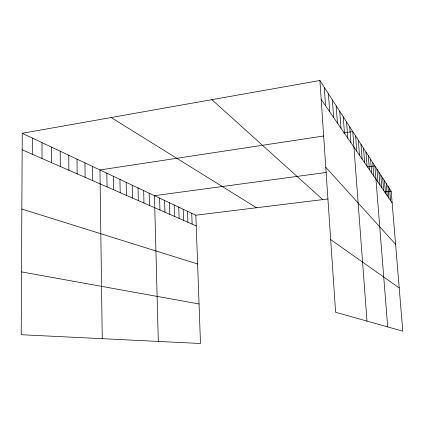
<?xml version="1.0" encoding="UTF-8"?>
<svg xmlns="http://www.w3.org/2000/svg" width="424" height="424" viewBox="0 0 424 424"><rect width="100%" height="100%" fill="white"/><g stroke="black" fill="none" stroke-linecap="round" stroke-linejoin="round"><path stroke-width="0.64" d="M42.013 158.486L42.018 142.623M32.293 154.235L32.335 138.06M22.239 133.295L21.2 334.716L200.483 343.493L195.846 215.207L22.239 133.295L319.892 80.507L391.177 191.187L402.8 331.16L335.612 312.287L319.892 80.507M323.772 135.982L99.953 169.96L102.242 338.681M343.7 132.956L352.784 131.578L366.988 321.101M326.252 172.467L154.453 195.676L158.311 341.426M367.258 166.929L374.89 165.895L387.711 326.92M195.846 215.207L328.001 198.951M384.679 191.982L391.177 191.187M21.523 271.895L199.052 303.966M21.847 209.053L197.611 263.988M22.149 149.804L196.233 225.891M111.13 117.528L256.478 207.749M330.683 239.618L399.212 287.949M211.862 99.667L322.77 199.598M325.775 167.273L395.592 244.319M321.175 99.375L392.142 202.815M389.582 188.707L390.557 200.504M387.939 186.157L388.925 198.125M386.248 183.528L387.245 195.671M384.499 180.82L385.506 193.143M382.702 178.022L383.715 190.535M380.842 175.138L381.87 187.837M378.924 172.155L379.962 185.06M376.941 169.081L377.991 182.182M372.77 162.604L373.841 176.14M370.576 159.201L371.663 172.96M368.308 155.672L369.399 169.669M365.954 152.02L367.057 166.256M363.511 148.23L364.629 162.715M360.983 144.303L362.112 159.042M358.354 140.222L359.499 155.232M355.625 135.982L356.78 151.273M349.742 126.85L350.924 142.734M346.567 121.921L347.76 138.123M343.255 116.78L344.458 133.316M339.794 111.406L341.013 128.292M336.179 105.788L337.409 123.04M332.389 99.91L333.635 117.538M328.425 93.752L329.681 111.772M324.265 87.291L325.531 105.724M191.743 213.272L192.125 224.095M187.53 211.279L187.906 222.25M183.2 209.239L183.566 220.358M178.748 207.14L179.108 218.408M174.163 204.978L174.518 216.404M169.452 202.752L169.801 214.337M164.597 200.462L164.936 212.212M159.599 198.103L159.933 210.028M149.142 193.169L149.455 205.444M143.667 190.588L143.969 203.048M138.017 187.922L138.304 200.573M132.187 185.171L132.463 198.019M126.167 182.331L126.421 195.379M119.939 179.394L120.183 192.655M113.505 176.358L113.733 189.83M106.848 173.215L107.055 186.915M92.591 166.489L92.761 180.666M84.954 162.885L85.102 177.317M77.025 159.143L77.147 173.84M68.789 155.258L68.879 170.225M60.219 151.214L60.282 166.468M51.304 147.006L51.331 162.556"/></g></svg>
